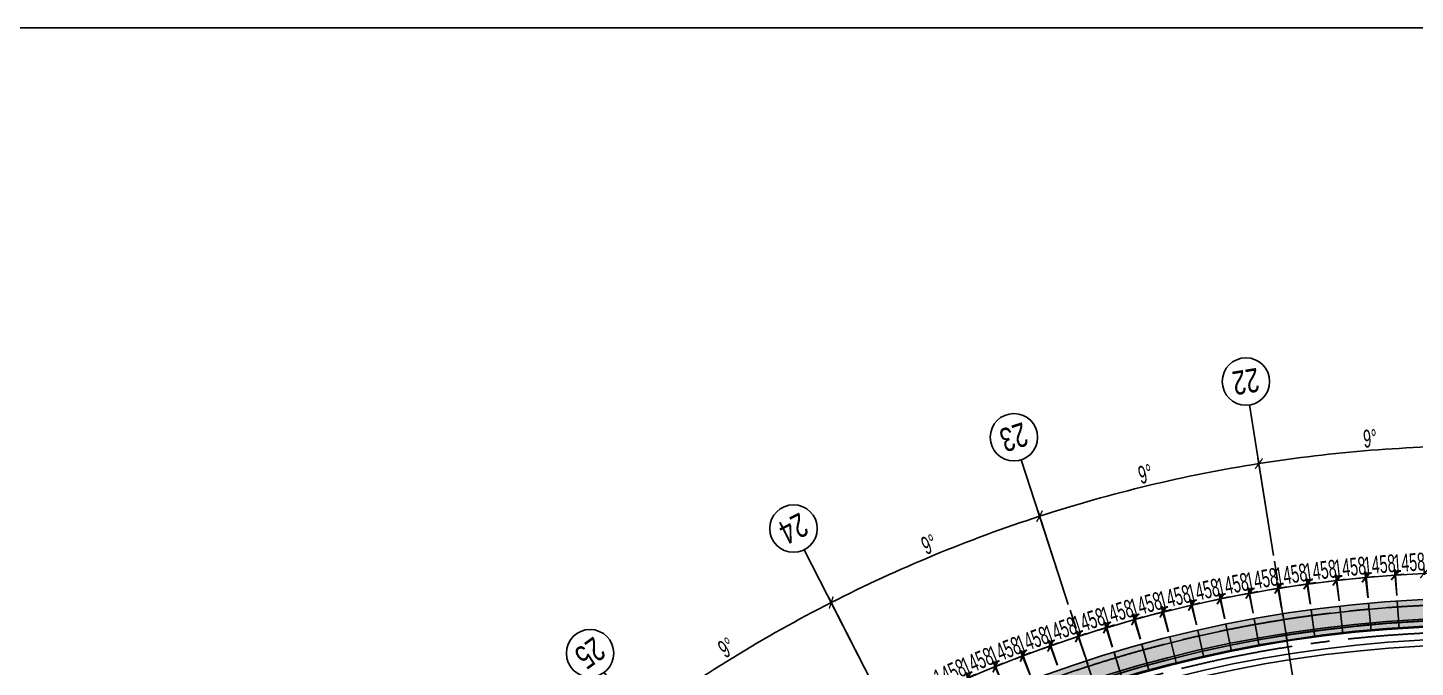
# Model space of a CAD drawing. Extents: x 104132 to 3338343, y -1228862 to 1409848.
# Drawn here: x 1687345 to 1757523, y 151998 to 184338 of the extents above; entities that cross this region are included whole.
import ezdxf
from ezdxf.enums import TextEntityAlignment as Align

# ---------------------------------------------------------------- set-up
doc = ezdxf.new("R2010")
doc.units = 0
doc.linetypes.add('CENTER', pattern=[50.8, 31.75, -6.35, 6.35, -6.35])
doc.linetypes.add('CENTER2', pattern=[28.575, 19.05, -3.175, 3.175, -3.175])
doc.layers.get('0').update_dxf_attribs({"color": 8})
doc.layers.get('Defpoints').update_dxf_attribs({"color": 8})
for name, color, linetype in [('#幕墙线-平面', 8, 'Continuous'), ('#标注', 8, 'Continuous'), ('#轴线', 8, 'CENTER2'), ('A-ROOF-DRAN', 8, 'Continuous'), ('C-SHET-SHBD', 8, 'Continuous'), ('dim', 8, 'Continuous'), ('DOTE', 8, 'CENTER'), ('IEL-FINE', 8, 'Continuous'), ('分水线', 8, 'Continuous'), ('女儿墙', 8, 'Continuous'), ('落水口', 8, 'Continuous')]:
    doc.layers.add(name, color=color, linetype=linetype)
doc.styles.add('JHZX', font='jrs.shx', dxfattribs={"width": 0.6, "bigfont": 'jhz.shx'})
doc.styles.add('XD2008', font='xd-hzs.shx', dxfattribs={"width": 0.7, "bigfont": 'xd-hztxt.shx'})
doc.dimstyles.new('JZBZ-300', dxfattribs={"dimscale": 300, "dimtxt": 3, "dimasz": 1.5, "dimexe": 1, "dimexo": 1, "dimgap": 0.5, "dimtad": 1, "dimdec": 0, "dimdsep": 46, "dimtxsty": 'JHZX', "dimblk1": 'ARCHTICK', "dimblk2": 'ARCHTICK', "dimsah": 1, "dimcen": 0, "dimclrd": 1, "dimclre": 1, "dimclrt": 2, "dimadec": 3, "dimazin": 2, "dimtfac": 1, "dimtdec": 0, "dimtix": 1, "dimtmove": 0, "dimatfit": 3, "dimfxl": 1, "dimtolj": 1, "dimlwd": -1, "dimlwe": -1, "dimarcsym": 1})

# ---------------------------------------------------------------- blocks, each defined once
blk = doc.blocks.new('_ARCHTICK')
at = {"color": 0, "linetype": 'ByBlock', "const_width": 0.15}
blk.add_lwpolyline([(-0.5, -0.5), (0.5, 0.5)], dxfattribs=at)
blk = doc.blocks.new('*D25')
at = {"layer": '#标注', "color": 1, "ltscale": 300, "transparency": 16777216}
for p, q in [((571468, -79346), (571468, -74346)), ((560830, -80183), (560048, -75245))]:
    blk.add_line(p, q, dxfattribs=at)
blk.add_arc((571468, -147346), 72700, 90, 99, dxfattribs=at)
at = {"layer": 'Defpoints', "color": 0, "ltscale": 300, "transparency": 16777216}
for p in [(567663, -74746), (571468, -79646), (560877, -80479), (571468, -147346)]:
    blk.add_point(p, dxfattribs=at)
at = {"layer": '#标注', "color": 1, "ltscale": 300, "transparency": 16777216, "xscale": 450, "yscale": 450, "zscale": 450}
blk.add_blockref('_ARCHTICK', (571468, -74646), dxfattribs=at)
at = {"layer": '#标注', "color": 1, "ltscale": 300, "transparency": 16777216, "xscale": 450, "yscale": 450, "zscale": 450, "rotation": 189}
blk.add_blockref('_ARCHTICK', (560095, -75541), dxfattribs=at)
at = {"layer": '#标注', "color": 2, "ltscale": 300, "transparency": 16777216, "insert": (565717, -74272), "char_height": 900, "attachment_point": 5, "rotation": 4.5, "style": 'JHZX'}
blk.add_mtext('\\A1;9°', dxfattribs=at)
blk = doc.blocks.new('*D26')
at = {"layer": '#标注', "color": 1, "ltscale": 300, "transparency": 16777216}
for p, q in [((560830, -80183), (560048, -75245)), ((550455, -82674), (548910, -77919))]:
    blk.add_line(p, q, dxfattribs=at)
blk.add_arc((571468, -147346), 72700, 99, 108, dxfattribs=at)
at = {"layer": 'Defpoints', "color": 0, "ltscale": 300, "transparency": 16777216}
for p in [(556353, -76235), (560877, -80479), (550547, -82959), (571468, -147346)]:
    blk.add_point(p, dxfattribs=at)
at = {"layer": '#标注', "color": 1, "ltscale": 300, "transparency": 16777216, "xscale": 450, "yscale": 450, "zscale": 450}
for p, rotation in [((560095, -75541), 8.999999999999936), ((549002, -78204), 198.0000000000012)]:
    blk.add_blockref('_ARCHTICK', p, dxfattribs=dict(at, rotation=rotation))
at = {"layer": '#标注', "color": 2, "ltscale": 300, "transparency": 16777216, "insert": (554356, -76071), "char_height": 900, "attachment_point": 5, "rotation": 13.5, "style": 'JHZX'}
blk.add_mtext('\\A1;9°', dxfattribs=at)
blk = doc.blocks.new('*D27')
at = {"layer": '#标注', "color": 1, "ltscale": 300, "transparency": 16777216}
for p, q in [((550455, -82674), (548910, -77919)), ((540597, -86757), (538327, -82302))]:
    blk.add_line(p, q, dxfattribs=at)
blk.add_arc((571468, -147346), 72700, 108, 117, dxfattribs=at)
at = {"layer": 'Defpoints', "color": 0, "ltscale": 300, "transparency": 16777216}
for p in [(545415, -79475), (550547, -82959), (540733, -87025), (571468, -147346)]:
    blk.add_point(p, dxfattribs=at)
at = {"layer": '#标注', "color": 1, "ltscale": 300, "transparency": 16777216, "xscale": 450, "yscale": 450, "zscale": 450}
for p, rotation in [((549002, -78204), 18.0000000000014), ((538463, -82570), 207.0000000000022)]:
    blk.add_blockref('_ARCHTICK', p, dxfattribs=dict(at, rotation=rotation))
at = {"layer": '#标注', "color": 2, "ltscale": 300, "transparency": 16777216, "insert": (543417, -79626), "char_height": 900, "attachment_point": 5, "rotation": 22.5, "style": 'JHZX'}
blk.add_mtext('\\A1;9°', dxfattribs=at)
blk = doc.blocks.new('*D28')
at = {"layer": '#标注', "color": 1, "ltscale": 300, "transparency": 16777216}
for p, q in [((540597, -86757), (538327, -82302)), ((531498, -92333), (528560, -88288))]:
    blk.add_line(p, q, dxfattribs=at)
blk.add_arc((571468, -147346), 72700, 117, 126, dxfattribs=at)
at = {"layer": 'Defpoints', "color": 0, "ltscale": 300, "transparency": 16777216}
for p in [(535118, -84386), (540733, -87025), (531675, -92575), (571468, -147346)]:
    blk.add_point(p, dxfattribs=at)
at = {"layer": '#标注', "color": 1, "ltscale": 300, "transparency": 16777216, "xscale": 450, "yscale": 450, "zscale": 450}
for p, rotation in [((538463, -82570), 27.00000000000201), ((528736, -88530), 215.9999999999994)]:
    blk.add_blockref('_ARCHTICK', p, dxfattribs=dict(at, rotation=rotation))
at = {"layer": '#标注', "color": 2, "ltscale": 300, "transparency": 16777216, "insert": (533169, -84847), "char_height": 900, "attachment_point": 5, "rotation": 31.5, "style": 'JHZX'}
blk.add_mtext('\\A1;9°', dxfattribs=at)
blk = doc.blocks.new('*U1046')
blk.add_line((0, -20), (0, 0))
blk.add_circle((0, -24), 4)
at = {"style": 'JHZX', "width": 0.75}
blk.add_attdef('AXES', text='', height=4, dxfattribs=at).set_placement((0, -24), align=Align.MIDDLE_CENTER)
blk = doc.blocks.new('A$C49f573b4')
at = {"layer": '女儿墙'}
for radius in [63900, 63650]:
    blk.add_circle((0, 0), radius, dxfattribs=at)
blk = doc.blocks.new('*U481')
at = {"layer": '#幕墙线-平面', "ltscale": 300}
blk.add_line((63600, -63600), (65000, -63600), dxfattribs=at)
blk = doc.blocks.new('*U482')
at = {"layer": '#幕墙线-平面'}
for p, rotation in [((840138, 28294), 97.71428571432943), ((839962, 29710), 96.42857142861587), ((839819, 31130), 95.14285714290234), ((839707, 32553), 93.85714285718906), ((840855, 24074), 101.5714285714712), ((840585, 25475), 100.2857142857571), ((840346, 26882), 99.00000000004299), ((841490, 21291), 104.1428571428992), ((841157, 22679), 102.8571428571853), ((842250, 18540), 106.7142857143268), ((841854, 19911), 105.428571428613), ((842675, 17178), 108.0000000000404)]:
    blk.add_blockref('*U481', p, dxfattribs=dict(at, rotation=rotation))
blk = doc.blocks.new('*D602')
at = {"layer": 'Defpoints', "color": 0, "ltscale": 300, "transparency": 16777216}
for p in [(875742, 97200), (877617, 96598), (876289, 95995)]:
    blk.add_point(p, dxfattribs=at)
at = {"layer": 'dim', "color": 1, "ltscale": 300, "transparency": 16777216}
for p, q in [((877070, 97803), (875742, 97200)), ((877493, 96872), (876945, 98076)), ((877070, 97803), (877479, 97989)), ((875742, 97200), (875332, 97014)), ((876165, 96268), (875618, 97473))]:
    blk.add_line(p, q, dxfattribs=at)
at = {"layer": 'dim', "color": 1, "ltscale": 300, "transparency": 16777216, "xscale": 450, "yscale": 450, "zscale": 450}
for p, rotation in [((877070, 97803), 204.4285714286156), ((875742, 97200), 24.4285714286156)]:
    blk.add_blockref('_ARCHTICK', p, dxfattribs=dict(at, rotation=rotation))
at = {"layer": 'dim', "color": 2, "ltscale": 300, "transparency": 16777216, "insert": (876157, 98048), "char_height": 900, "attachment_point": 5, "rotation": 24.42857, "style": 'JHZX'}
blk.add_mtext('\\A1;1458', dxfattribs=at)
blk = doc.blocks.new('*D603')
at = {"layer": 'Defpoints', "color": 0, "ltscale": 300, "transparency": 16777216}
for p in [(877103, 97800), (878964, 97157), (877623, 96583)]:
    blk.add_point(p, dxfattribs=at)
at = {"layer": 'dim', "color": 1, "ltscale": 300, "transparency": 16777216}
for p, q in [((878444, 98373), (877103, 97800)), ((878846, 97432), (878326, 98649)), ((878444, 98373), (878858, 98550)), ((877103, 97800), (876689, 97623)), ((877505, 96859), (876985, 98076))]:
    blk.add_line(p, q, dxfattribs=at)
at = {"layer": 'dim', "color": 1, "ltscale": 300, "transparency": 16777216, "xscale": 450, "yscale": 450, "zscale": 450}
for p, rotation in [((878444, 98373), 203.1428571429031), ((877103, 97800), 23.14285714290304)]:
    blk.add_blockref('_ARCHTICK', p, dxfattribs=dict(at, rotation=rotation))
at = {"layer": 'dim', "color": 2, "ltscale": 300, "transparency": 16777216, "insert": (877538, 98638), "char_height": 900, "attachment_point": 5, "rotation": 23.14286, "style": 'JHZX'}
blk.add_mtext('\\A1;1458', dxfattribs=at)
blk = doc.blocks.new('*D604')
at = {"layer": 'Defpoints', "color": 0, "ltscale": 300, "transparency": 16777216}
for p in [(878478, 98369), (880324, 97684), (878970, 97141)]:
    blk.add_point(p, dxfattribs=at)
at = {"layer": 'dim', "color": 1, "ltscale": 300, "transparency": 16777216}
for p, q in [((880212, 97963), (879720, 99191)), ((879831, 98912), (880249, 99080)), ((878478, 98369), (878060, 98202)), ((878859, 97420), (878366, 98648)), ((879831, 98912), (878478, 98369))]:
    blk.add_line(p, q, dxfattribs=at)
at = {"layer": 'dim', "color": 1, "ltscale": 300, "transparency": 16777216, "xscale": 450, "yscale": 450, "zscale": 450}
for p, rotation in [((879831, 98912), 201.8571428571877), ((878478, 98369), 21.85714285718774)]:
    blk.add_blockref('_ARCHTICK', p, dxfattribs=dict(at, rotation=rotation))
at = {"layer": 'dim', "color": 2, "ltscale": 300, "transparency": 16777216, "insert": (878931, 99198), "char_height": 900, "attachment_point": 5, "rotation": 21.85714, "style": 'JHZX'}
blk.add_mtext('\\A1;1458', dxfattribs=at)
blk = doc.blocks.new('*D605')
at = {"layer": 'Defpoints', "color": 0, "ltscale": 300, "transparency": 16777216}
for p in [(879865, 98908), (880330, 97669), (881695, 98182)]:
    blk.add_point(p, dxfattribs=at)
at = {"layer": 'dim', "color": 1, "ltscale": 300, "transparency": 16777216}
for p, q in [((881590, 98462), (881125, 99701)), ((880224, 97950), (879759, 99188)), ((881230, 99420), (879865, 98908)), ((881230, 99420), (881651, 99578)), ((879865, 98908), (879443, 98750))]:
    blk.add_line(p, q, dxfattribs=at)
at = {"layer": 'dim', "color": 1, "ltscale": 300, "transparency": 16777216, "xscale": 450, "yscale": 450, "zscale": 450}
for p, rotation in [((881230, 99420), 200.5714285714741), ((879865, 98908), 20.57142857147407)]:
    blk.add_blockref('_ARCHTICK', p, dxfattribs=dict(at, rotation=rotation))
at = {"layer": 'dim', "color": 2, "ltscale": 300, "transparency": 16777216, "insert": (880337, 99726), "char_height": 900, "attachment_point": 5, "rotation": 20.57143, "style": 'JHZX'}
blk.add_mtext('\\A1;1458', dxfattribs=at)
blk = doc.blocks.new('*D606')
at = {"layer": 'Defpoints', "color": 0, "ltscale": 300, "transparency": 16777216}
for p in [(881264, 99415), (883077, 98648), (881700, 98166)]:
    blk.add_point(p, dxfattribs=at)
at = {"layer": 'dim', "color": 1, "ltscale": 300, "transparency": 16777216}
for p, q in [((881601, 98449), (881164, 99698)), ((882640, 99896), (881264, 99415)), ((882978, 98931), (882541, 100180)), ((882640, 99896), (883065, 100045)), ((881264, 99415), (880839, 99266))]:
    blk.add_line(p, q, dxfattribs=at)
at = {"layer": 'dim', "color": 1, "ltscale": 300, "transparency": 16777216, "xscale": 450, "yscale": 450, "zscale": 450}
for p, rotation in [((881264, 99415), 19.28571428576085), ((882640, 99896), 199.2857142857609)]:
    blk.add_blockref('_ARCHTICK', p, dxfattribs=dict(at, rotation=rotation))
at = {"layer": 'dim', "color": 2, "ltscale": 300, "transparency": 16777216, "insert": (881754, 100222), "char_height": 900, "attachment_point": 5, "rotation": 19.28571, "style": 'JHZX'}
blk.add_mtext('\\A1;1458', dxfattribs=at)
blk = doc.blocks.new('*D607')
at = {"layer": 'Defpoints', "color": 0, "ltscale": 300, "transparency": 16777216}
for p in [(882673, 99890), (884469, 99083), (883082, 98632)]:
    blk.add_point(p, dxfattribs=at)
at = {"layer": 'dim', "color": 1, "ltscale": 300, "transparency": 16777216}
for p, q in [((884376, 99368), (883968, 100626)), ((884060, 100341), (884488, 100480)), ((882673, 99890), (882245, 99751)), ((882989, 98917), (882581, 100176)), ((884060, 100341), (882673, 99890))]:
    blk.add_line(p, q, dxfattribs=at)
at = {"layer": 'dim', "color": 1, "ltscale": 300, "transparency": 16777216, "xscale": 450, "yscale": 450, "zscale": 450}
for p, rotation in [((884060, 100341), 198.0000000000462), ((882673, 99890), 18.00000000004621)]:
    blk.add_blockref('_ARCHTICK', p, dxfattribs=dict(at, rotation=rotation))
at = {"layer": 'dim', "color": 2, "ltscale": 300, "transparency": 16777216, "insert": (883181, 100686), "char_height": 900, "attachment_point": 5, "rotation": 18, "style": 'JHZX'}
blk.add_mtext('\\A1;1458', dxfattribs=at)
blk = doc.blocks.new('*D608')
at = {"layer": 'Defpoints', "color": 0, "ltscale": 300, "transparency": 16777216}
for p in [(884093, 100334), (884474, 99067), (885871, 99487)]:
    blk.add_point(p, dxfattribs=at)
at = {"layer": 'dim', "color": 1, "ltscale": 300, "transparency": 16777216}
for p, q in [((884388, 99355), (884007, 100622)), ((885490, 100754), (884093, 100334)), ((885784, 99774), (885404, 101041)), ((885490, 100754), (885921, 100883)), ((884093, 100334), (883662, 100205))]:
    blk.add_line(p, q, dxfattribs=at)
at = {"layer": 'dim', "color": 1, "ltscale": 300, "transparency": 16777216, "xscale": 450, "yscale": 450, "zscale": 450}
for p, rotation in [((885490, 100754), 196.714285714332), ((884093, 100334), 16.71428571433197)]:
    blk.add_blockref('_ARCHTICK', p, dxfattribs=dict(at, rotation=rotation))
at = {"layer": 'dim', "color": 2, "ltscale": 300, "transparency": 16777216, "insert": (884619, 101119), "char_height": 900, "attachment_point": 5, "rotation": 16.71429, "style": 'JHZX'}
blk.add_mtext('\\A1;1458', dxfattribs=at)
blk = doc.blocks.new('*D609')
at = {"layer": 'Defpoints', "color": 0, "ltscale": 300, "transparency": 16777216}
for p in [(885523, 100746), (887281, 99859), (885875, 99471)]:
    blk.add_point(p, dxfattribs=at)
at = {"layer": 'dim', "color": 1, "ltscale": 300, "transparency": 16777216}
for p, q in [((886929, 101134), (885523, 100746)), ((887201, 100148), (886849, 101423)), ((886929, 101134), (887363, 101254)), ((885523, 100746), (885089, 100626)), ((885795, 99760), (885443, 101035))]:
    blk.add_line(p, q, dxfattribs=at)
at = {"layer": 'dim', "color": 1, "ltscale": 300, "transparency": 16777216, "xscale": 450, "yscale": 450, "zscale": 450}
for p, rotation in [((885523, 100746), 15.42857142861921), ((886929, 101134), 195.4285714286192)]:
    blk.add_blockref('_ARCHTICK', p, dxfattribs=dict(at, rotation=rotation))
at = {"layer": 'dim', "color": 2, "ltscale": 300, "transparency": 16777216, "insert": (886066, 101518), "char_height": 900, "attachment_point": 5, "rotation": 15.42857, "style": 'JHZX'}
blk.add_mtext('\\A1;1458', dxfattribs=at)
blk = doc.blocks.new('*D610')
at = {"layer": 'Defpoints', "color": 0, "ltscale": 300, "transparency": 16777216}
for p in [(886962, 101126), (887285, 99843), (888699, 100199)]:
    blk.add_point(p, dxfattribs=at)
at = {"layer": 'dim', "color": 1, "ltscale": 300, "transparency": 16777216}
for p, q in [((888626, 100490), (888303, 101773)), ((886962, 101126), (886525, 101016)), ((887212, 100134), (886888, 101417)), ((888376, 101482), (886962, 101126)), ((888376, 101482), (888812, 101592))]:
    blk.add_line(p, q, dxfattribs=at)
at = {"layer": 'dim', "color": 1, "ltscale": 300, "transparency": 16777216, "xscale": 450, "yscale": 450, "zscale": 450}
for p, rotation in [((888376, 101482), 194.1428571429041), ((886962, 101126), 14.14285714290411)]:
    blk.add_blockref('_ARCHTICK', p, dxfattribs=dict(at, rotation=rotation))
at = {"layer": 'dim', "color": 2, "ltscale": 300, "transparency": 16777216, "insert": (887522, 101886), "char_height": 900, "attachment_point": 5, "rotation": 14.14286, "style": 'JHZX'}
blk.add_mtext('\\A1;1458', dxfattribs=at)
blk = doc.blocks.new('*D611')
at = {"layer": 'Defpoints', "color": 0, "ltscale": 300, "transparency": 16777216}
for p in [(888408, 101473), (890125, 100508), (888703, 100183)]:
    blk.add_point(p, dxfattribs=at)
at = {"layer": 'dim', "color": 1, "ltscale": 300, "transparency": 16777216}
for p, q in [((888636, 100476), (888342, 101766)), ((889830, 101798), (888408, 101473)), ((890058, 100800), (889763, 102090)), ((889830, 101798), (890269, 101898)), ((888408, 101473), (887970, 101373))]:
    blk.add_line(p, q, dxfattribs=at)
at = {"layer": 'dim', "color": 1, "ltscale": 300, "transparency": 16777216, "xscale": 450, "yscale": 450, "zscale": 450}
for p, rotation in [((888408, 101473), 12.85714285719018), ((889830, 101798), 192.8571428571902)]:
    blk.add_blockref('_ARCHTICK', p, dxfattribs=dict(at, rotation=rotation))
at = {"layer": 'dim', "color": 2, "ltscale": 300, "transparency": 16777216, "insert": (888986, 102220), "char_height": 900, "attachment_point": 5, "rotation": 12.85714, "style": 'JHZX'}
blk.add_mtext('\\A1;1458', dxfattribs=at)
blk = doc.blocks.new('*D612')
at = {"layer": 'Defpoints', "color": 0, "ltscale": 300, "transparency": 16777216}
for p in [(889863, 101788), (890128, 100492), (891557, 100784)]:
    blk.add_point(p, dxfattribs=at)
at = {"layer": 'dim', "color": 1, "ltscale": 300, "transparency": 16777216}
for p, q in [((889863, 101788), (889422, 101698)), ((890068, 100786), (889802, 102082)), ((891291, 102080), (889863, 101788)), ((891496, 101078), (891231, 102374)), ((891291, 102080), (891732, 102171))]:
    blk.add_line(p, q, dxfattribs=at)
at = {"layer": 'dim', "color": 1, "ltscale": 300, "transparency": 16777216, "xscale": 450, "yscale": 450, "zscale": 450}
for p, rotation in [((889863, 101788), 11.57142857147677), ((891291, 102080), 191.5714285714768)]:
    blk.add_blockref('_ARCHTICK', p, dxfattribs=dict(at, rotation=rotation))
at = {"layer": 'dim', "color": 2, "ltscale": 300, "transparency": 16777216, "insert": (890457, 102522), "char_height": 900, "attachment_point": 5, "rotation": 11.57143, "style": 'JHZX'}
blk.add_mtext('\\A1;1458', dxfattribs=at)
blk = doc.blocks.new('*D613')
at = {"layer": 'Defpoints', "color": 0, "ltscale": 300, "transparency": 16777216}
for p in [(891323, 102070), (891560, 100768), (892995, 101029)]:
    blk.add_point(p, dxfattribs=at)
at = {"layer": 'dim', "color": 1, "ltscale": 300, "transparency": 16777216}
for p, q in [((892941, 101324), (892705, 102626)), ((891323, 102070), (890881, 101990)), ((891506, 101064), (891270, 102365)), ((892758, 102330), (891323, 102070)), ((892758, 102330), (893201, 102411))]:
    blk.add_line(p, q, dxfattribs=at)
at = {"layer": 'dim', "color": 1, "ltscale": 300, "transparency": 16777216, "xscale": 450, "yscale": 450, "zscale": 450}
for p, rotation in [((892758, 102330), 190.2857142857632), ((891323, 102070), 10.28571428576324)]:
    blk.add_blockref('_ARCHTICK', p, dxfattribs=dict(at, rotation=rotation))
at = {"layer": 'dim', "color": 2, "ltscale": 300, "transparency": 16777216, "insert": (891934, 102791), "char_height": 900, "attachment_point": 5, "rotation": 10.28571, "style": 'JHZX'}
blk.add_mtext('\\A1;1458', dxfattribs=at)
blk = doc.blocks.new('*D614')
at = {"layer": 'Defpoints', "color": 0, "ltscale": 300, "transparency": 16777216}
for p in [(892790, 102319), (894438, 101241), (892997, 101013)]:
    blk.add_point(p, dxfattribs=at)
at = {"layer": 'dim', "color": 1, "ltscale": 300, "transparency": 16777216}
for p, q in [((892950, 101309), (892743, 102616)), ((894231, 102547), (892790, 102319)), ((894391, 101537), (894184, 102844)), ((894231, 102547), (894675, 102618)), ((892790, 102319), (892346, 102249))]:
    blk.add_line(p, q, dxfattribs=at)
at = {"layer": 'dim', "color": 1, "ltscale": 300, "transparency": 16777216, "xscale": 450, "yscale": 450, "zscale": 450}
for p, rotation in [((892790, 102319), 9.000000000049617), ((894231, 102547), 189.0000000000496)]:
    blk.add_blockref('_ARCHTICK', p, dxfattribs=dict(at, rotation=rotation))
at = {"layer": 'dim', "color": 2, "ltscale": 300, "transparency": 16777216, "insert": (893417, 103026), "char_height": 900, "attachment_point": 5, "rotation": 9, "style": 'JHZX'}
blk.add_mtext('\\A1;1458', dxfattribs=at)
blk = doc.blocks.new('*D615')
at = {"layer": 'Defpoints', "color": 0, "ltscale": 300, "transparency": 16777216}
for p in [(894262, 102535), (894440, 101225), (895885, 101420)]:
    blk.add_point(p, dxfattribs=at)
at = {"layer": 'dim', "color": 1, "ltscale": 300, "transparency": 16777216}
for p, q in [((894262, 102535), (893816, 102475)), ((894400, 101522), (894222, 102833)), ((895707, 102731), (894262, 102535)), ((895845, 101718), (895667, 103029)), ((895707, 102731), (896153, 102792))]:
    blk.add_line(p, q, dxfattribs=at)
at = {"layer": 'dim', "color": 1, "ltscale": 300, "transparency": 16777216, "xscale": 450, "yscale": 450, "zscale": 450}
for p, rotation in [((894262, 102535), 7.714285714335687), ((895707, 102731), 187.7142857143357)]:
    blk.add_blockref('_ARCHTICK', p, dxfattribs=dict(at, rotation=rotation))
at = {"layer": 'dim', "color": 2, "ltscale": 300, "transparency": 16777216, "insert": (894904, 103228), "char_height": 900, "attachment_point": 5, "rotation": 7.71429, "style": 'JHZX'}
blk.add_mtext('\\A1;1458', dxfattribs=at)
blk = doc.blocks.new('*D616')
at = {"layer": 'Defpoints', "color": 0, "ltscale": 300, "transparency": 16777216}
for p in [(895739, 102719), (895887, 101404), (897336, 101567)]:
    blk.add_point(p, dxfattribs=at)
at = {"layer": 'dim', "color": 1, "ltscale": 300, "transparency": 16777216}
for p, q in [((897303, 101865), (897154, 103180)), ((895739, 102719), (895292, 102668)), ((895853, 101702), (895705, 103017)), ((897188, 102882), (895739, 102719)), ((897188, 102882), (897635, 102932))]:
    blk.add_line(p, q, dxfattribs=at)
at = {"layer": 'dim', "color": 1, "ltscale": 300, "transparency": 16777216, "xscale": 450, "yscale": 450, "zscale": 450}
for p, rotation in [((897188, 102882), 186.4285714286217), ((895739, 102719), 6.428571428621707)]:
    blk.add_blockref('_ARCHTICK', p, dxfattribs=dict(at, rotation=rotation))
at = {"layer": 'dim', "color": 2, "ltscale": 300, "transparency": 16777216, "insert": (896396, 103397), "char_height": 900, "attachment_point": 5, "rotation": 6.42857, "style": 'JHZX'}
blk.add_mtext('\\A1;1458', dxfattribs=at)
blk = doc.blocks.new('*D617')
at = {"layer": 'Defpoints', "color": 0, "ltscale": 300, "transparency": 16777216}
for p in [(897219, 102869), (897338, 101551), (898790, 101682)]:
    blk.add_point(p, dxfattribs=at)
at = {"layer": 'dim', "color": 1, "ltscale": 300, "transparency": 16777216}
for p, q in [((897311, 101850), (897192, 103167)), ((898763, 101981), (898645, 103298)), ((897219, 102869), (896771, 102828)), ((898672, 102999), (897219, 102869)), ((898672, 102999), (899120, 103040))]:
    blk.add_line(p, q, dxfattribs=at)
at = {"layer": 'dim', "color": 1, "ltscale": 300, "transparency": 16777216, "xscale": 450, "yscale": 450, "zscale": 450}
for p, rotation in [((898672, 102999), 185.1428571429073), ((897219, 102869), 5.142857142907268)]:
    blk.add_blockref('_ARCHTICK', p, dxfattribs=dict(at, rotation=rotation))
at = {"layer": 'dim', "color": 2, "ltscale": 300, "transparency": 16777216, "insert": (897891, 103532), "char_height": 900, "attachment_point": 5, "rotation": 5.14286, "style": 'JHZX'}
blk.add_mtext('\\A1;1458', dxfattribs=at)
blk = doc.blocks.new('*D618')
at = {"layer": 'Defpoints', "color": 0, "ltscale": 300, "transparency": 16777216}
for p in [(898702, 102985), (900246, 101764), (898791, 101665)]:
    blk.add_point(p, dxfattribs=at)
at = {"layer": 'dim', "color": 1, "ltscale": 300, "transparency": 16777216}
for p, q in [((898771, 101965), (898682, 103285)), ((900226, 102063), (900137, 103383)), ((898702, 102985), (898253, 102955)), ((900157, 103083), (898702, 102985)), ((900157, 103083), (900606, 103114))]:
    blk.add_line(p, q, dxfattribs=at)
at = {"layer": 'dim', "color": 1, "ltscale": 300, "transparency": 16777216, "xscale": 450, "yscale": 450, "zscale": 450}
for p, rotation in [((898702, 102985), 3.857142857193085), ((900157, 103083), 183.8571428571931)]:
    blk.add_blockref('_ARCHTICK', p, dxfattribs=dict(at, rotation=rotation))
at = {"layer": 'dim', "color": 2, "ltscale": 300, "transparency": 16777216, "insert": (899389, 103633), "char_height": 900, "attachment_point": 5, "rotation": 3.85714, "style": 'JHZX'}
blk.add_mtext('\\A1;1458', dxfattribs=at)
blk = doc.blocks.new('A3文本框')
at = {"layer": 'Defpoints', "ltscale": 500}
blk.add_lwpolyline([(10, -10), (-420, -10), (-420, 297), (10, 297)], close=True, dxfattribs=at)
at = {"layer": 'C-SHET-SHBD', "style": 'XD2008', "width": 0.7}
for tag, height, p in [('子项名称', 4.5, (-37.49, 35.41)), ('图名', 4.5, (-37.49, 24.27)), ('比例', 3, (-56.3, 8.25)), ('MQJD-01', 3, (-13.24, 2.27))]:
    blk.add_attdef(tag, text='', height=height, dxfattribs=at).set_placement(p, align=Align.CENTER)
blk = doc.blocks.new('轴网20240313')
at = {"layer": '#标注', "ltscale": 300}
blk.add_circle((571467.9, -147345.9), 64700, dxfattribs=at)
at = {"layer": '#轴线', "ltscale": 300}
for p, q in [((569074.4, -132234.3), (560877.2, -80479.4)), ((566739.9, -132794.7), (550547.4, -82959.4))]:
    blk.add_line(p, q, dxfattribs=at)
for radius in [64700, 63300]:
    blk.add_circle((571467.9, -147345.9), radius, dxfattribs=at)
at = {"layer": '#标注'}
for p, xscale, yscale, zscale, rotation, values in [((560564.4, -78504), 300.0000000000004, 300.0000000000004, 300.0000000000004, 188.999999999987, {'AXES': '22'}), ((549929.4, -81057.3), 300, 300, 300, 197.9999999999869, {'AXES': '23'}), ((539824.7, -85242.7), 300.0000000000002, 300.0000000000002, 300.0000000000002, 206.9999999999867, {'AXES': '24'}), ((530499.2, -90957.4), 300, 300, 300, 215.9999999999867, {'AXES': '25'})]:
    blk.add_blockref('*U1046', p, dxfattribs=dict(at, xscale=xscale, yscale=yscale, zscale=zscale, rotation=rotation)).add_auto_attribs(values)
at = {"layer": '#标注', "ltscale": 300}
for base, p1, p2, picture, middle in [((567663, -74745.5), (571467.9, -79645.9), (560877.2, -80479.4), '*D25', (565716.8, -74271.9)), ((556352.7, -76234.6), (560877.2, -80479.4), (550547.4, -82959.4), '*D26', (554356.3, -76071.2)), ((545414.5, -79474.6), (550547.4, -82959.4), (540732.7, -87024.7), '*D27', (543417.2, -79625.5)), ((535117.9, -84385.8), (540732.7, -87024.7), (531674.8, -92575.4), '*D28', (533168.7, -84847.4))]:
    dim = blk.add_angular_dim_3p(base=base, center=(571467.9, -147345.9), p1=p1, p2=p2, dimstyle='JZBZ-300', dxfattribs=at)
    dim.commit()
    dim.dimension.update_dxf_attribs({"geometry": picture, "text_midpoint": middle})
blk = doc.blocks.new('ERTQWE')
at = {"layer": 'dim', "ltscale": 300}
for p1, p2, distance, picture, middle in [((895885, 101420.3), (894439.8, 101224.5), -1322.9, '*D615', (894904.3, 103227.9)), ((897336.1, 101567.3), (895886.9, 101404), -1322.9, '*D616', (896396.2, 103396.5)), ((898790.1, 101681.7), (897337.6, 101551), -1322.9, '*D617', (897891.5, 103531.6)), ((900246.3636, 101763.5186), (898791.2399, 101665.4117), -1322.9369, '*D618', (899389.4477, 103633.0463)), ((891556.7, 100784.4), (890127.9, 100491.9), -1322.9, '*D612', (890456.5, 102522)), ((892994.6, 101028.7), (891559.6, 100768.3), -1322.9, '*D613', (891933.7, 102790.6)), ((894437.6, 101240.7), (892997.1, 101012.6), -1322.9, '*D614', (893416.6, 103025.9)), ((888699.1, 100199.3), (887284.9, 99843), -1322.9, '*D610', (887522.1, 101885.8)), ((890124.6, 100507.9), (888702.7, 100183.4), -1322.9, '*D611', (888985.8, 102220.4)), ((885870.6, 99486.6), (884473.8, 99067.2), -1322.9, '*D608', (884619.2, 101118.6)), ((887280.9, 99858.8), (885875, 99470.9), -1322.9, '*D609', (886066.4, 101518.5)), ((883077, 98647.7), (881700.4, 98166.1), -1322.9, '*D606', (881753.6, 100221.9)), ((884469.1, 99082.9), (883082.1, 98632.2), -1322.9, '*D607', (883181.4, 100686.3)), ((881695, 98181.5), (880329.6, 97669), -1322.9, '*D605', (880336.6, 99725.6)), ((878964.2, 97156.6), (877623.1, 96583.4), -1322.9, '*D603', (877537.9, 98638.2)), ((880323.9, 97684.4), (878970.3, 97141.4), -1322.9, '*D604', (878931.2, 99197.6)), ((877616.7, 96598.4), (876288.8, 95995.3), -1322.9, '*D602', (876157.5, 98047.7))]:
    dim = blk.add_aligned_dim(p1=p1, p2=p2, distance=distance, dimstyle='JZBZ-300', dxfattribs=at)
    dim.commit()
    dim.dimension.update_dxf_attribs({"geometry": picture, "text_midpoint": middle})
blk = doc.blocks.new('QWEDSG')
at = {"layer": 'IEL-FINE', "ltscale": 300}
h = blk.add_hatch(dxfattribs=at)
h.set_pattern_fill('DOTS', color=256, scale=200)
h.set_pattern_definition([(0, (838162.48, -28168.94), (158.75, 317.5), [0, -317.5])])
edge = h.paths.add_edge_path(flags=17)
edge.add_arc((903162, 36831), 63600, 0, 360)
edge = h.paths.add_edge_path()
edge.add_arc((903162, 36831), 65000, 0, 360)
at = {"layer": '#幕墙线-平面'}
for radius in [65000, 64000, 63600]:
    blk.add_circle((903162, 36831), radius, dxfattribs=at)
for name in ['ERTQWE', '*U482']:
    blk.add_blockref(name, (0, 0), dxfattribs=at)

msp = doc.modelspace()

# ---------------------------------------------------------------- linework, layer by layer
at = {"layer": 'A-ROOF-DRAN'}
for radius in [62950, 62650]:
    msp.add_circle((1760988, 90493), radius, dxfattribs=at)
at = {"layer": '分水线'}
msp.add_lwpolyline([(1751187, 152372), (1751140, 152668)], dxfattribs=at)
at = {"layer": '落水口'}
msp.add_arc((1761055, 90471), 63950, 296.9552, 117.0448, dxfattribs=at)

# ---------------------------------------------------------------- block references
at = {"layer": '#幕墙线-平面'}
msp.add_blockref('QWEDSG', (857825, 53662), dxfattribs=at)
at = {"layer": '#幕墙线-平面', "ltscale": 300}
msp.add_blockref('A$C49f573b4', (1760988, 90493), dxfattribs=at)
at = {"layer": 'dim', "xscale": 600, "yscale": 600, "zscale": 600}
msp.add_blockref('A3文本框', (1904132, 6138), dxfattribs=at)
at = {"layer": 'DOTE'}
msp.add_blockref('轴网20240313', (1189520, 237839), dxfattribs=at)

doc.saveas('drawing.dxf')
